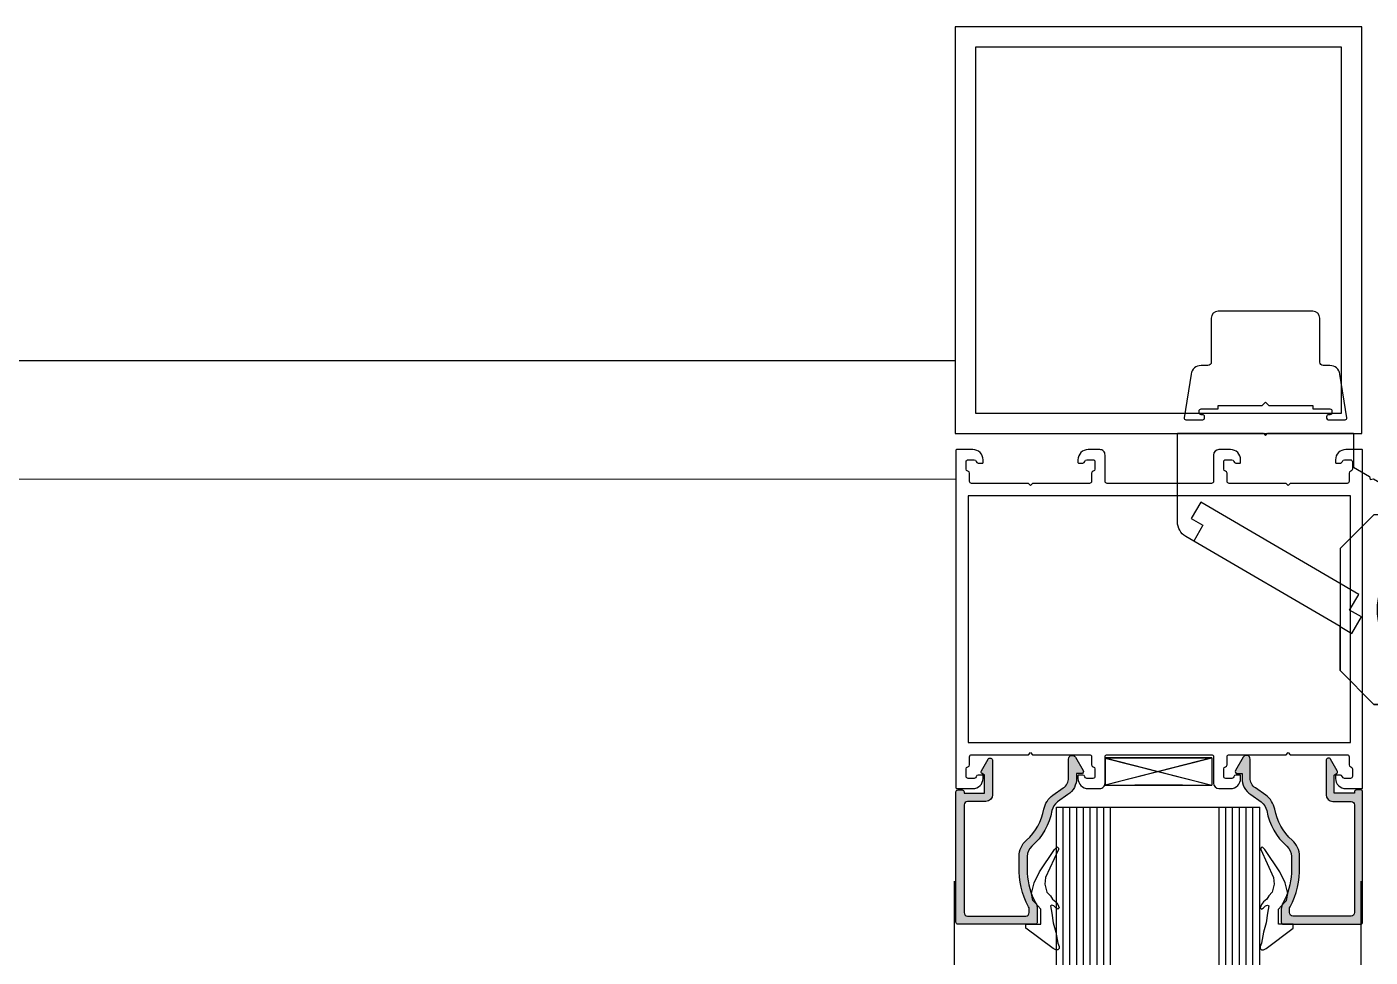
# Model space of a CAD drawing. Header units: inches. Extents: x 21 to 38546, y 13 to 15001.
# Drawn here: x 4862.08 to 4881.9, y 1338.36 to 1352.08 of the extents above; entities that cross this region are included whole.
import ezdxf

# ---------------------------------------------------------------- set-up
doc = ezdxf.new("R2010")
doc.units = ezdxf.units.IN
doc.header["$MEASUREMENT"] = 0
for name, color, linetype, lineweight in [('Z_MİM_-KM-Gor-15', 8, 'Continuous', 25), ('Z_MİM_00', 8, 'Continuous', 25), ('Z_MİM_11', 8, 'Continuous', 25), ('Z_MİM_MYM_CAM', 8, 'Continuous', 25), ('Z_MİM_profiller', 8, 'Continuous', 25)]:
    doc.layers.add(name, color=color, linetype=linetype, lineweight=lineweight)

# ---------------------------------------------------------------- blocks, each defined once
blk = doc.blocks.new('m12')
for p, q in [((-539.2972148962028, 1418.508664331702), (-560.8916874186644, 1405.911888693602)), ((-474.6492026855532, 1405.169878742013), (-511.2972148961975, 1418.508664331729))]:
    blk.add_line(p, q)
for points in [[(-562.0568924600132, 1405.232185752812, 0.2667502984551702), (-563.2972148962027, 1403.072738500566), (-563.2972148962027, 1390.008664331702), (-550.5939822147714, 1390.008664331702), (-550.2972148962028, 1390.308664331702), (-549.9962287815608, 1390.008664331702), (-537.2972148962028, 1390.008664331702), (-537.2972148962028, 1395.008664331702), (-534.9520311380468, 1396.376688190627), (-534.8684572226605, 1396.822895665656), (-534.352703662634, 1396.726295884617), (-525.2972148962028, 1402.008664331702), (-516.2972148962028, 1402.008664331702), (-511.2972148962028, 1407.008664331702), (-511.2972148962028, 1425.008664331702), (-516.2972148962028, 1430.008664331702), (-534.2972148962028, 1430.008664331702), (-539.2972148962028, 1425.008664331702), (-539.2972148962028, 1418.508664331702), (-537.5696570944048, 1419.516406382751), (-536.1588182229382, 1417.097825460234), (-537.8863760247343, 1416.090083409186), (-536.5259242558197, 1413.757880376761), (-559.8479545800776, 1400.153362687611), (-561.2587934515461, 1402.571943610127), (-559.5312356497482, 1403.579685661175), (-560.8916874186644, 1405.911888693602)], [(-484.2972148962028, 1390.308664331714), (-484.5982010108447, 1390.008664331714), (-497.2972148962027, 1390.008664331714), (-497.2972148962027, 1395.008664331714), (-502.6721664582321, 1396.964986710915), (-502.8395745397495, 1397.323982761555), (-503.1947848300053, 1397.155204242121), (-516.5295568323864, 1402.008664331714), (-534.2972148962028, 1402.008664331714), (-539.2972148962028, 1407.008664331714), (-539.2972148962028, 1425.008664331714), (-534.2972148962028, 1430.008664331714), (-516.2972148962028, 1430.008664331714), (-511.2972148962028, 1425.008664331714), (-511.2972148962028, 1418.508664331714), (-512.2206692831833, 1415.971494255591), (-514.1000545247545, 1416.655534542243), (-515.0577109260659, 1414.024395204042), (-474.6509282322723, 1399.317529041039), (-473.693271830961, 1401.94866837924), (-475.5726570725321, 1402.632708665891), (-474.6492026855532, 1405.169878742013), (-472.9421645378891, 1404.548567667507, -0.3152987888789855), (-471.2972148962028, 1402.199336115541), (-471.2972148962028, 1390.008664331714), (-484.0004475776343, 1390.008664331714)], [(-520.3553437173316, 1409.092891833171), (-519.9972005970822, 1408.734748712923, 1.081052588357908), (-518.0232992774229, 1410.708650032583), (-518.3814423976721, 1411.066793152831, 0.3205723994267852), (-518.3814423976721, 1420.950535510574), (-518.0232992774229, 1421.308678630822), (-518.3814423976776, 1420.950535510582), (-518.0232992773336, 1421.308678630925, 1.081052588357908), (-519.9972005969933, 1423.282579950585), (-520.3553437173316, 1422.924436830234, 0.3205723994267881), (-530.239086075074, 1422.924436830234), (-530.5972291954669, 1423.282579950629, 1.081052588225139), (-532.5711305150846, 1421.308678630911), (-532.2129873947317, 1420.950535510576, 0.3205723994268065), (-532.2129873947335, 1411.066793152831), (-532.5711305150409, 1410.708650032542, 1.081052588225139), (-530.597229195323, 1408.734748712923), (-530.239086075074, 1409.092891833171), (-530.597229195323, 1408.734748712923), (-530.239086075085, 1409.092891833179, 0.3205723994267926)], [(-558.2970148962024, 1379.508884331702, 0.414213562373094), (-558.7970023962018, 1380.008871831702), (-559.7969773962025, 1380.008871831702, -0.3691552926193429), (-561.2786671608256, 1381.275418516437), (-562.2938694403067, 1387.719775445825, -0.4607546790209311), (-562.0469211462025, 1388.008671831702), (-559.5469836462019, 1388.008671831702, -0.4142135623730974), (-559.2969898962032, 1387.758678081702), (-559.2969898962032, 1387.558683081702, -0.4142135623730557), (-559.5969823962034, 1387.258690581702), (-559.7969773962025, 1387.258690581702, 0.4142135623731158), (-560.0969698962028, 1386.958698081702), (-560.0969698962028, 1386.708704331701, 0.4142135623730951), (-559.7969773962025, 1386.408711831701), (-557.2970398962016, 1386.408711831701), (-557.2970398962016, 1385.908724331702), (-550.7972023962021, 1385.908724331702), (-550.2972148962028, 1385.408736831701), (-549.7972273962016, 1385.908724331702), (-543.297389896202, 1385.908724331702), (-543.297389896202, 1386.408711831701), (-540.7974523962013, 1386.408711831701, 0.4142135623730951), (-540.4974598962028, 1386.708704331701), (-540.4974598962028, 1386.958698081702, 0.4142135623731159), (-540.7974523962013, 1387.258690581702), (-540.9974473962021, 1387.258690581702, -0.4142135623730558), (-541.2974398962026, 1387.558683081702), (-541.2974398962026, 1387.758678081702, -0.4142135623730974), (-541.0474461462029, 1388.008671831702), (-538.5475086462021, 1388.008671831702, -0.4607546790209311), (-538.300560352099, 1387.719775445825), (-539.315762631578, 1381.275418516437, -0.3691552926193427), (-540.7974523962013, 1380.008871831702), (-541.797427396202, 1380.008871831702, 0.414213562373094), (-542.2974148962014, 1379.508884331702), (-542.2974148962014, 1373.009046831702, -0.4142135623730951), (-543.297389896202, 1372.009071831702), (-550.2972148962028, 1372.009071831702), (-557.2970398962016, 1372.009071831702, -0.4142135623730951), (-558.2970148962024, 1373.009046831702)], [(-492.2970148962023, 1379.508884331714, 0.414213562373094), (-492.7970023962017, 1380.008871831714), (-493.7969773962024, 1380.008871831714, -0.3691552926193429), (-495.2786671608256, 1381.275418516449), (-496.2938694403066, 1387.719775445837, -0.4607546790209311), (-496.0469211462024, 1388.008671831714), (-493.5469836462018, 1388.008671831714, -0.4142135623730974), (-493.296989896203, 1387.758678081714), (-493.296989896203, 1387.558683081714, -0.4142135623730557), (-493.5969823962033, 1387.258690581714), (-493.7969773962024, 1387.258690581714, 0.4142135623731158), (-494.0969698962028, 1386.958698081714), (-494.0969698962028, 1386.708704331713, 0.4142135623730951), (-493.7969773962024, 1386.408711831713), (-491.2970398962016, 1386.408711831713), (-491.2970398962016, 1385.908724331713), (-484.7972023962022, 1385.908724331713), (-484.2972148962028, 1385.408736831713), (-483.7972273962016, 1385.908724331713), (-477.2973898962019, 1385.908724331713), (-477.2973898962019, 1386.408711831713), (-474.7974523962013, 1386.408711831713, 0.4142135623730951), (-474.4974598962028, 1386.708704331713), (-474.4974598962028, 1386.958698081714, 0.4142135623731159), (-474.7974523962013, 1387.258690581714), (-474.9974473962021, 1387.258690581714, -0.4142135623730558), (-475.2974398962026, 1387.558683081714), (-475.2974398962026, 1387.758678081714, -0.4142135623730974), (-475.0474461462028, 1388.008671831714), (-472.5475086462021, 1388.008671831714, -0.4607546790209311), (-472.3005603520988, 1387.719775445837), (-473.3157626315779, 1381.275418516449, -0.3691552926193427), (-474.7974523962013, 1380.008871831714), (-475.797427396202, 1380.008871831714, 0.414213562373094), (-476.2974148962014, 1379.508884331714), (-476.2974148962014, 1373.009046831714, -0.4142135623730951), (-477.2973898962019, 1372.009071831714), (-484.2972148962028, 1372.009071831714), (-491.2970398962016, 1372.009071831714, -0.4142135623730951), (-492.2970148962023, 1373.009046831714)]]:
    blk.add_lwpolyline(points, format="xyb", close=True)
blk.add_circle((-525.2972148962028, 1416.008664331713), 5)
blk = doc.blocks.new('A$C26d8dfcf')
at = {"layer": 'Z_MİM_profiller'}
h = blk.add_hatch(color=256, dxfattribs=at)
edge = h.paths.add_edge_path()
edge.add_line((29.48952155315256, 67.81867010425592), (29.48952155315256, 68.0979293884925))
edge.add_arc((29.54409215374152, 68.09792938850164), 0.0545706005889706, 30.000000009711982, 180.0000000095939, ccw=False)
edge.add_line((29.59135168014672, 68.12521468880414), (29.70550231525539, 67.92749998909221))
edge.add_arc((29.67952155314252, 67.91249998909512), 0.029999999997975, -90.00000000417288, 29.999999995809617, ccw=False)
edge.add_line((29.67952155314033, 67.88249998909714), (29.60952155312243, 67.88249998909714))
edge.add_line((29.60952155312243, 67.88249998909714), (29.60952155312243, 67.81867010425592))
edge.add_arc((29.30952155312647, 67.81867010424833), 0.2999999999959542, -54.99999999851377, 1.45200829138048e-09, ccw=False)
edge.add_line((29.48159448403585, 67.5729244909694), (29.3273937293945, 67.46495196018168))
edge.add_arc((29.44210901666543, 67.30112155130274), 0.2000000000177306, 124.9999999966963, 169.6787188949014)
edge.add_arc((28.3402322312626, 67.50178931094949), 0.9199999999694671, 311.3832567438403, 349.6787189004059, ccw=False)
edge.add_arc((29.08065598346487, 66.66144850676376), 0.2000000000326799, 131.3832567315611, 179.9999999897937)
edge.add_line((28.88065598343219, 66.66144850679939), (28.88065598343219, 66.41488094148053))
edge.add_arc((29.87952155310422, 66.46249998915437), 0.9999999999887966, 182.7294026399519, 208.9550243750597)
edge.add_arc((28.8295215531178, 65.88155248717082), 0.2000000000247069, -9.608243090042379e-10, 28.95502437088618, ccw=False)
edge.add_line((29.02952155314251, 65.88155248716747), (29.02952155314251, 65.69249998910618))
edge.add_arc((28.99952155314983, 65.69249998909412), 0.0299999999926755, -89.99999997703219, 2.3042503016768023e-08, ccw=False)
edge.add_line((28.99952155316186, 65.66249998910143), (27.85952155312243, 65.66249998910143))
edge.add_arc((27.85952155313443, 65.69249998909409), 0.0299999999926541, 179.9999999769033, 269.99999997707965, ccw=False)
edge.add_line((27.82952155314178, 65.69249998910618), (27.82952155314178, 67.6124999891017))
edge.add_arc((27.85952155313443, 67.6124999891138), 0.0299999999926506, 90.0000000229204, 180.0000000230968, ccw=False)
edge.add_line((27.85952155312243, 67.64249998910645), (27.91952155313101, 67.64249998910645))
edge.add_arc((27.91952155314266, 67.61249998909015), 0.030000000016301, 2.2065421489969594e-08, 90.0000000222418, ccw=False)
edge.add_line((27.94952155315896, 67.6124999891017), (27.94952155315896, 67.59249998910627))
edge.add_line((27.94952155315896, 67.59249998910627), (28.24952155316186, 67.59249998910627))
edge.add_line((28.24952155316186, 67.59249998910627), (28.24952155316186, 67.8624999891017))
edge.add_line((28.24952155316186, 67.8624999891017), (28.21452155315109, 67.88270724853328))
edge.add_arc((28.22952155314139, 67.90868801064651), 0.0299999999948929, 150.0000000156808, 240.00000001575648, ccw=False)
edge.add_line((28.20354079102817, 67.92368801063685), (28.30212518285607, 68.09444118609917))
edge.add_arc((28.33340394715666, 68.07638238311561), 0.036117605975078, 7.416872449539369e-09, 150.0000000072879, ccw=False)
edge.add_line((28.36952155313174, 68.07638238312029), (28.36952155313174, 67.57249998911084))
edge.add_arc((28.26952155313252, 67.57249998911016), 0.0999999999992234, -89.99999999960511, 3.907985046680551e-10, ccw=False)
edge.add_line((28.2695215531332, 67.47249998911093), (27.99952155316186, 67.47249998911093))
edge.add_arc((27.99952155316051, 67.42249998910938), 0.0500000000015462, 89.99999999844891, 179.9999999984529)
edge.add_line((27.94952155315896, 67.42249998911073), (27.94952155315896, 65.83249998909696))
edge.add_arc((27.99952155316049, 65.83249998909832), 0.0500000000015319, 180.0000000015633, 270.0000000015674)
edge.add_line((27.99952155316186, 65.78249998909679), (28.85952155312243, 65.78249998909679))
edge.add_arc((28.85952155312198, 65.8324999890965), 0.049999999999713, 270.0000000005171, 360.0000000005211)
edge.add_line((28.9095215531217, 65.83249998909696), (28.9095215531217, 65.8841402394678))
edge.add_arc((28.83952155315681, 65.8841402394929), 0.0699999999648959, 359.9999999794583, 389.0790985033992)
edge.add_arc((29.87952155316403, 66.46249998905701), 1.120000000006067, 177.4209830709083, 209.0790985217687, ccw=False)
edge.add_line((28.76065598346231, 66.51289678409057), (28.76065598346231, 66.66144850679939))
edge.add_arc((29.08065598346055, 66.66144850682176), 0.3199999999982346, 131.3832567457685, 180.000000004005, ccw=False)
edge.add_arc((28.34023223122238, 67.50178931099839), 0.8000000000208187, 311.3832567423586, 349.6787188989032)
edge.add_arc((29.44210901664584, 67.30112155134353), 0.3199999999881287, 125.00000000166779, 169.6787188999546, ccw=False)
edge.add_line((29.25856455701268, 67.56325020550094), (29.4127653116977, 67.67122273628866))
edge.add_arc((29.30952155315822, 67.81867010425636), 0.1799999999943302, 304.999999999819, 359.9999999998642)
h = blk.add_hatch(color=256, dxfattribs=at)
edge = h.paths.add_edge_path()
edge.add_line((32.16952155313101, 67.81867010425592), (32.16952155313101, 68.0979293884925))
edge.add_arc((32.11495095254204, 68.09792938850164), 0.0545706005889741, 359.9999999904061, 509.9999999902898)
edge.add_line((32.06769142613684, 68.12521468880414), (31.95354079102817, 67.92749998909221))
edge.add_arc((31.97952155314105, 67.91249998909512), 0.0299999999979781, 150.0000000041938, 270.0000000041796)
edge.add_line((31.97952155314324, 67.88249998909714), (32.04952155316114, 67.88249998909714))
edge.add_line((32.04952155316114, 67.88249998909714), (32.04952155316114, 67.81867010425592))
edge.add_arc((32.3495215531571, 67.81867010424831), 0.2999999999959542, 179.9999999985452, 234.9999999985111)
edge.add_line((32.17744862224772, 67.5729244909694), (32.33164937688907, 67.46495196018168))
edge.add_arc((32.21693408961814, 67.30112155130274), 0.2000000000177306, 10.321281105098592, 55.000000003303626, ccw=False)
edge.add_arc((33.31881087502097, 67.50178931094949), 0.9199999999694707, 190.3212810995941, 228.6167432561597)
edge.add_arc((32.5783871228187, 66.66144850676376), 0.2000000000326799, 1.020629269987694e-08, 48.616743268438825, ccw=False)
edge.add_line((32.77838712285138, 66.66144850679939), (32.77838712285138, 66.41488094148053))
edge.add_arc((31.77952155317935, 66.46249998915437), 0.9999999999887966, 331.04497562494026, 357.2705973600481, ccw=False)
edge.add_arc((32.82952155316577, 65.88155248717081), 0.2000000000247107, 151.0449756291097, 180.0000000009567)
edge.add_line((32.62952155314105, 65.88155248716747), (32.62952155314105, 65.69249998910618))
edge.add_arc((32.65952155313373, 65.6924999890941), 0.0299999999926755, 179.9999999769304, 269.9999999770254)
edge.add_line((32.6595215531217, 65.66249998910143), (33.79952155316114, 65.66249998910143))
edge.add_arc((33.79952155314914, 65.69249998909409), 0.0299999999926541, 270.0000000229339, 360.0000000230968)
edge.add_line((33.82952155314178, 65.69249998910618), (33.82952155314178, 67.6124999891017))
edge.add_arc((33.79952155314914, 67.6124999891138), 0.029999999992647, 359.9999999769032, 449.9999999770661)
edge.add_line((33.79952155316114, 67.64249998910645), (33.73952155315255, 67.64249998910645))
edge.add_arc((33.73952155314091, 67.61249998909015), 0.030000000016301, 89.99999997777174, 179.9999999779346)
edge.add_line((33.70952155312461, 67.6124999891017), (33.70952155312461, 67.59249998910627))
edge.add_line((33.70952155312461, 67.59249998910627), (33.4095215531217, 67.59249998910627))
edge.add_line((33.4095215531217, 67.59249998910627), (33.4095215531217, 67.8624999891017))
edge.add_line((33.4095215531217, 67.8624999891017), (33.44452155313247, 67.88270724853328))
edge.add_arc((33.42952155314217, 67.90868801064651), 0.0299999999948929, 299.9999999842435, 389.9999999843159)
edge.add_line((33.45550231525539, 67.92368801063685), (33.3569179234275, 68.09444118609917))
edge.add_arc((33.32563915912691, 68.07638238311561), 0.0361176059750811, 29.99999999270936, 179.9999999925831)
edge.add_line((33.28952155315182, 68.07638238312029), (33.28952155315182, 67.57249998911084))
edge.add_arc((33.38952155315106, 67.57249998911016), 0.0999999999992341, 179.9999999996092, 269.9999999996091)
edge.add_line((33.38952155315038, 67.47249998911093), (33.6595215531217, 67.47249998911093))
edge.add_arc((33.65952155312306, 67.42249998910938), 0.0500000000015462, 1.5471073311346117e-09, 90.00000000155518, ccw=False)
edge.add_line((33.70952155312461, 67.42249998911073), (33.70952155312461, 65.83249998909696))
edge.add_arc((33.65952155312307, 65.83249998909832), 0.050000000001539, 269.99999999842856, 359.9999999984367, ccw=False)
edge.add_line((33.6595215531217, 65.78249998909679), (32.79952155316113, 65.78249998909679))
edge.add_arc((32.79952155316158, 65.8324999890965), 0.049999999999713, 179.9999999994789, 269.99999999948704, ccw=False)
edge.add_line((32.74952155316186, 65.83249998909696), (32.74952155316186, 65.8841402394678))
edge.add_arc((32.81952155312676, 65.8841402394929), 0.0699999999648924, 150.9209014965994, 180.0000000205417, ccw=False)
edge.add_arc((31.77952155311955, 66.46249998905704), 1.120000000006074, 330.9209014782299, 362.5790169290903)
edge.add_line((32.89838712282126, 66.51289678409057), (32.89838712282126, 66.66144850679939))
edge.add_arc((32.57838712282302, 66.66144850682174), 0.3199999999982381, 359.9999999959976, 408.6167432542341)
edge.add_arc((33.31881087506119, 67.50178931099839), 0.800000000020821, 190.3212811010968, 228.6167432576412, ccw=False)
edge.add_arc((32.21693408963773, 67.30112155134353), 0.3199999999881287, 10.32128110004538, 54.99999999833222)
edge.add_line((32.40047854927088, 67.56325020550094), (32.24627779458587, 67.67122273628866))
edge.add_arc((32.34952155312534, 67.81867010425636), 0.1799999999943302, 180.0000000001357, 235.0000000001811, ccw=False)
for p, q in [((27.80414948840025, 66.29734060960891), (27.80078780638923, 50.49943511920672)), ((33.80414948840025, 66.29734060960891), (33.80078780638923, 50.49943511920672))]:
    blk.add_line(p, q)
for points in [[(27.81530293060332, 72.89734060960879), (33.81530293060332, 72.89734060960879), (33.81530293060332, 78.89734060960882), (27.81530293060332, 78.89734060960882)], [(28.11530293060259, 73.197340609609), (33.51530293060405, 73.197340609609), (33.51530293060405, 78.59734060960864), (28.11530293060259, 78.59734060960864)]]:
    blk.add_lwpolyline(points, close=True)
at = {"layer": 'Z_MİM_11'}
for p, q in [((30.02952155314251, 68.11359729167134), (31.60359992495996, 68.11359729167134)), ((31.60359992495996, 68.11359729167134), (30.02952155314251, 67.71359729167125)), ((30.02952155314251, 68.11359729167134), (31.60359992495996, 67.71359729167125)), ((30.02952155314251, 68.11359729167134), (30.02952155314251, 67.71359729167125)), ((31.60359992498179, 68.11359729167134), (30.02952155314251, 68.11359729167134)), ((30.02952155314251, 68.11359729167134), (30.02952155314251, 67.71359729167125)), ((31.60359992498179, 68.11253551720665), (30.02952155314251, 67.71253551720702)), ((30.02952155314251, 68.11253551720665), (31.60359992498179, 67.71253551720702)), ((31.60359992495996, 68.11359729167134), (31.60359992495996, 67.71359729167125)), ((31.60359992498179, 68.11359729167134), (31.60359992498179, 67.71253551720702)), ((30.02952155314251, 67.71359729167125), (31.60359992495996, 67.71359729167125)), ((30.02952155314251, 67.71253551720702), (31.60359992498179, 67.71253551720702)), ((31.16958536805232, 67.71337449174416), (30.46958536805523, 67.71337449174416))]:
    blk.add_line(p, q, dxfattribs=at)
at = {"layer": 'Z_MİM_11', "elevation": 0.0016274945012187}
blk.add_lwpolyline([(28.96153527099359, 66.0124999891018), (28.94153527097496, 66.1124999891017), (28.98153527099039, 66.27249998911111), (29.06153527099577, 66.43249998912006), (29.28153527098966, 66.76249998910178), (29.32153527100508, 66.8024999891154), (29.34153527097643, 66.78249998912042), (29.34153527097643, 66.76249998910178), (29.151535270985, 66.35249998911559), (29.14153527097569, 66.25249998911568), (29.17153527100363, 66.13249998912033), (29.2215352710029, 66.08249998912015), (29.25153527098355, 66.03249998912042), (29.30153527098646, 65.99249998910636), (29.33153527098893, 65.9524999891155), (29.35153527098573, 65.90249998911577), (29.33153527098893, 65.88249998912033), (29.30153527098646, 65.90249998911577), (29.27153527100217, 65.93249998912006), (29.24153527097423, 65.94249998910618), (29.2215352710029, 65.93249998912006), (29.24153527097423, 65.82249998911084), (29.26153527099286, 65.68249998912006), (29.30153527098646, 65.54249998910609), (29.33153527098893, 65.38249998912033), (29.35153527098573, 65.33249998912015), (29.35153527098573, 65.3024999891154), (29.33153527098893, 65.28249998912042), (29.30153527098646, 65.28249998912042), (29.26153527099286, 65.3024999891154), (28.86153527099504, 65.60249998911559), (28.86153527099504, 65.66249998910143), (29.08153527098893, 65.66249998910143), (29.08153527098893, 65.88249998912033), (28.99153527097423, 65.98249998912024), (28.98153527099039, 65.99249998910636)], close=True, dxfattribs=at)
at = {"layer": 'Z_MİM_11'}
blk.add_lwpolyline([(32.70647416642732, 66.0124999891018), (32.72647416644595, 66.1124999891017), (32.68647416643052, 66.27249998911111), (32.60647416642515, 66.43249998912006), (32.38647416643125, 66.76249998910178), (32.34647416641582, 66.8024999891154), (32.32647416644449, 66.78249998912042), (32.32647416644449, 66.76249998910178), (32.51647416643591, 66.35249998911559), (32.52647416644522, 66.25249998911568), (32.49647416641728, 66.13249998912033), (32.44647416641802, 66.08249998912015), (32.41647416643736, 66.03249998912042), (32.36647416643445, 65.99249998910636), (32.33647416643198, 65.9524999891155), (32.31647416643518, 65.90249998911577), (32.33647416643198, 65.88249998912033), (32.36647416643445, 65.90249998911577), (32.39647416641874, 65.93249998912006), (32.42647416644667, 65.94249998910618), (32.44647416641802, 65.93249998912006), (32.42647416644667, 65.82249998911084), (32.40647416642805, 65.68249998912006), (32.36647416643445, 65.54249998910609), (32.33647416643198, 65.38249998912033), (32.31647416643518, 65.33249998912015), (32.31647416643518, 65.3024999891154), (32.33647416643198, 65.28249998912042), (32.36647416643445, 65.28249998912042), (32.40647416642805, 65.3024999891154), (32.80647416642587, 65.60249998911559), (32.80647416642587, 65.66249998910143), (32.58647416643198, 65.66249998910143), (32.58647416643198, 65.88249998912033), (32.67647416644667, 65.98249998912024), (32.68647416643052, 65.99249998910636)], close=True, dxfattribs=at)
at = {"layer": 'Z_MİM_MYM_CAM'}
for p, q in [((29.3112961731078, 50.62130453301733), (29.3112961731078, 67.38598779178983)), ((29.41129617310998, 50.62130453301733), (29.41129617310998, 67.38598779178983)), ((29.51129617310853, 50.62130453301733), (29.51129617310853, 67.38598779178983)), ((29.61129617310707, 50.62130453301733), (29.61129617310707, 67.38598779178983)), ((29.71129617310925, 50.62130453301733), (29.71129617310925, 67.38598779178983)), ((29.8112961731078, 50.62130453301733), (29.8112961731078, 67.38598779178983)), ((29.91129617310998, 50.62130453301733), (29.91129617310998, 67.38598779178983)), ((30.01129617310853, 50.62130453301733), (30.01129617310853, 67.38598779178983)), ((30.11129617310707, 50.62130453301733), (30.11129617310707, 67.38598779178983)), ((31.71129617310926, 50.62130453301733), (31.71129617310926, 67.38598779178983)), ((31.8112961731078, 50.62130453301733), (31.8112961731078, 67.38598779178983)), ((31.91129617310998, 50.62130453301733), (31.91129617310998, 67.38598779178983)), ((32.01129617310853, 50.62130453301733), (32.01129617310853, 67.38598779178983)), ((32.11129617310707, 50.62130453301733), (32.11129617310707, 67.38598779178983)), ((32.21129617310925, 50.62130453301733), (32.21129617310925, 67.38598779178983)), ((32.3112961731078, 50.62130453301733), (32.3112961731078, 67.38598779178983)), ((32.3112961731078, 50.62130453301733), (32.3112961731078, 67.38598779178983))]:
    blk.add_line(p, q, dxfattribs=at)
blk.add_lwpolyline([(29.3112961731078, 67.38598779178983), (32.3112961731078, 67.38598779178983)], dxfattribs=at)
at = {"layer": 'Z_MİM_profiller'}
for points in [[(31.9291019519971, 67.83749998910162, -0.3659773818134529), (31.89952155315968, 67.81249998914836), (31.80952155312315, 67.81249998910197, -0.4142135623664355), (31.77952155314251, 67.84249998910627), (31.77952155314251, 67.95249998909229, -0.3659773818297277), (31.80452155314397, 67.98208038802068, 0.3659773818185847), (31.82952155314178, 68.01166078692586), (31.82952155314178, 68.13249998909714, -0.4142135623730951), (31.85952155312243, 68.16249998910189), (32.69952155316259, 68.16249998910189), (32.72952155314324, 68.19249998910664), (32.75952155312388, 68.16249998910189), (33.59952155316041, 68.16249998910189, -0.4142135623797549), (33.62952155314105, 68.13249998909714), (33.62952155314105, 68.01166078692586, 0.3659773818243679), (33.65452155314251, 67.98208038802068, -0.3659773818359685), (33.67952155314397, 67.95249998909229), (33.67952155314397, 67.84249998910627, -0.4142135623730951), (33.64952155315968, 67.81249998910197), (33.55952155312316, 67.81249998914836, -0.3659773818200302), (33.52994115428937, 67.83749998910162, 0.3660338920111112), (33.50035477524416, 67.86249998849644), (33.43952155315328, 67.8624999891017, 0.4142135624130529), (33.42952155314396, 67.8524999890924), (33.42952155314396, 67.81249998910197, 0.4142135623730951), (33.57952155314178, 67.66249998910189), (33.81952155313247, 67.66249998910189, 0.4142135624130529), (33.82952155314178, 67.6724999891112), (33.82952155314178, 70.66249998910189), (33.82952155314178, 72.65249998909258, 0.4142135624130529), (33.81952155313247, 72.66249998910189), (33.57952155314178, 72.66249998910189, 0.4142135623730951), (33.42952155314396, 72.51249998910178), (33.42952155314396, 72.47249998911094, 0.4142135624130529), (33.43952155315328, 72.46249998910163), (33.50035477524416, 72.46249998970734, 0.3660338920111112), (33.52994115428937, 72.4874999891017, -0.3659773818200369), (33.55952155312316, 72.5124999890554), (33.64952155315968, 72.51249998910178, -0.4142135623730951), (33.67952155314397, 72.48249998909705), (33.67952155314397, 72.37249998911102, -0.3659773818359742), (33.65452155314251, 72.34291959018266, 0.3659773818243708), (33.62952155314105, 72.31333919127745), (33.62952155314105, 72.19249998910664, -0.4142135623797547), (33.59952155316041, 72.16249998910189), (32.75952155312388, 72.16249998910189), (32.72952155314324, 72.13249998909714), (32.69952155316259, 72.16249998910189), (31.85952155312243, 72.16249998910189, -0.4142135623730953), (31.82952155314178, 72.19249998910664), (31.82952155314178, 72.31333919127745, 0.3659773818185818), (31.80452155314397, 72.34291959018266, -0.3659773818297249), (31.77952155314251, 72.37249998911102), (31.77952155314251, 72.48249998909705, -0.4142135623664356), (31.80952155312315, 72.51249998910178), (31.89952155315968, 72.5124999890554, -0.3659773818134495), (31.9291019519971, 72.4874999891017, 0.3660338920111112), (31.95868833103868, 72.46249998970734), (32.0195215531332, 72.46249998910163, 0.4142135624130529), (32.02952155314251, 72.47249998911094), (32.02952155314251, 72.51249998910178, 0.4142135623730951), (31.87952155314106, 72.66249998910189), (31.70952155312461, 72.66249998910189, 0.4142135623720959), (31.62952155314105, 72.58249998909696), (31.62952155314105, 72.19249998910664, -0.4142135623708753), (31.59952155316041, 72.16249998910189), (30.05952155312316, 72.16249998910189, -0.4142135623708753), (30.02952155314251, 72.19249998910664), (30.02952155314251, 72.58249755902035, 0.4142135623736777), (29.94952155316259, 72.66249998910189), (29.77952155314251, 72.66249998910189, 0.4142135623730951), (29.62952155314106, 72.51249998910178), (29.62952155314106, 72.47249998911094, 0.4142135624057273), (29.63952155315038, 72.46249998910163), (29.70035477524488, 72.46249998970734, 0.3660338920166462), (29.7299411542901, 72.4874999891017, -0.3659773818083075), (29.75952155312388, 72.5124999890554), (29.84952155316041, 72.51249998910178, -0.4142135623671014), (29.87952155314106, 72.48249998909705), (29.87952155314106, 72.37249998911102, -0.3659773818293341), (29.85452155314323, 72.34291959018266, 0.3659773818193637), (29.82952155314178, 72.31333919127745), (29.82952155314178, 72.19249998910664, -0.4142135623728733), (29.79952155316114, 72.16249998910189), (28.95952155312461, 72.16249998910189), (28.92952155314397, 72.13249998909714), (28.89952155315968, 72.16249998910189), (28.05952155312315, 72.16249998910189, -0.4142135623666576), (28.02952155314251, 72.19249998910664), (28.02952155314251, 72.31333919127745, 0.3659773818098706), (28.00452155314106, 72.34291959018266, -0.3659773818290439), (27.97952155314324, 72.37249998911102), (27.97952155314324, 72.48249998909705, -0.4142135623695432), (28.00952155312388, 72.51249998910178), (28.09952155316041, 72.5124999890554, -0.3659773818182627), (28.12910195199783, 72.4874999891017, 0.3659773818412156), (28.15868235092621, 72.46249998910163), (28.21952155313392, 72.46249998910163, 0.414213562392408), (28.22952155314324, 72.47249998911094), (28.22952155314324, 72.51249998910178, 0.4142135623730951), (28.07952155314178, 72.66249998910189), (27.83952155315109, 72.66249998910189, 0.414213562395072), (27.82952155314178, 72.65249998909258), (27.82952155314178, 70.66249998910189), (27.82952155314178, 67.6724999891112, 0.414213562395072), (27.83952155315109, 67.66249998910189), (28.07952155314178, 67.66249998910189, 0.4142135623730951), (28.22952155314324, 67.81249998910197), (28.22952155314324, 67.8524999890924, 0.4142135623924082), (28.21952155313392, 67.8624999891017), (28.15868235092621, 67.8624999891017, 0.3659773818412168), (28.12910195199783, 67.83749998910162, -0.3659773818182614), (28.09952155316041, 67.81249998914836), (28.00952155312388, 67.81249998910197, -0.4142135623695433), (27.97952155314324, 67.84249998910627), (27.97952155314324, 67.95249998909229, -0.3659773818290382), (28.00452155314106, 67.98208038802068, 0.3659773818098723), (28.02952155314251, 68.01166078692586), (28.02952155314251, 68.13249998909714, -0.4142135623666576), (28.05952155312315, 68.16249998910189), (28.89952155315968, 68.16249998910189), (28.92952155314397, 68.19249998910664), (28.95952155312461, 68.16249998910189), (29.79952155316114, 68.16249998910189, -0.4142135623728734), (29.82952155314178, 68.13249998909714), (29.82952155314178, 68.01166078692586, 0.365977381819361), (29.85452155314323, 67.98208038802068, -0.3659773818293397), (29.87952155314106, 67.95249998909229), (29.87952155314106, 67.84249998910627, -0.4142135623671014), (29.84952155316041, 67.81249998910197), (29.75952155312388, 67.81249998914836, -0.3659773818083129), (29.7299411542901, 67.83749998910162, 0.3660338920166155), (29.70035477524488, 67.86249998849644), (29.63952155315038, 67.8624999891017, 0.4142135624057273), (29.62952155314106, 67.8524999890924), (29.62952155314106, 67.81249998910197, 0.4142135623730951), (29.77952155314251, 67.66249998910189), (29.94952155316259, 67.66249998910189, 0.4142135623735947), (30.02952155314251, 67.74250241918298), (30.02952155314251, 68.13249998909714, -0.4142135623708751), (30.05952155312316, 68.16249998910189), (31.59952155316041, 68.16249998910189, -0.414213562370875), (31.62952155314105, 68.13249998909714), (31.62952155314105, 67.74249998910636, 0.4142135623720961), (31.70952155312461, 67.66249998910189), (31.87952155314106, 67.66249998910189, 0.4142135623730951), (32.02952155314251, 67.81249998910197), (32.02952155314251, 67.8524999890924, 0.4142135624130529), (32.0195215531332, 67.8624999891017), (31.95868833103868, 67.86249998849644, 0.3660338920111112)], [(29.48952155315256, 67.81867010425592), (29.48952155315256, 68.0979293884925, -0.7673269879780606), (29.59135168014672, 68.12521468880414), (29.70550231525539, 67.92749998909221, -0.5773502691895704), (29.67952155314033, 67.88249998909714), (29.60952155312243, 67.88249998909714), (29.60952155312243, 67.81867010425592, -0.2446984432288821), (29.48159448403585, 67.5729244909694), (29.3273937293945, 67.46495196018168, 0.197455453508841), (29.24534530496949, 67.3369550798302, -0.1686681947434591), (28.94843745629096, 66.81150936470158, 0.2153708107689416), (28.88065598343219, 66.66144850679939), (28.88065598343219, 66.41488094148053, 0.1149329606274341), (29.00452155314106, 65.978377070835, -0.1270166537925254), (29.02952155314251, 65.88155248716747), (29.02952155314251, 65.69249998910618, -0.4142135623735391), (28.99952155316186, 65.66249998910143), (27.85952155312243, 65.66249998910143, -0.4142135623739831), (27.82952155314178, 65.69249998910618), (27.82952155314178, 67.6124999891017, -0.4142135623739831), (27.85952155312243, 67.64249998910645), (27.91952155313101, 67.64249998910645, -0.4142135623739831), (27.94952155315896, 67.6124999891017), (27.94952155315896, 67.59249998910627), (28.24952155316186, 67.59249998910627), (28.24952155316186, 67.8624999891017), (28.21452155315109, 67.88270724853328, -0.4142135623734795), (28.20354079102817, 67.92368801063685), (28.30212518285607, 68.09444118609917, -0.7673269879781915), (28.36952155313174, 68.07638238312029), (28.36952155313174, 67.57249998911084, -0.4142135623730951), (28.2695215531332, 67.47249998911093), (27.99952155316186, 67.47249998911093, 0.4142135623730951), (27.94952155315896, 67.42249998911073), (27.94952155315896, 65.83249998909696, 0.4142135623730951), (27.99952155316186, 65.78249998909679), (28.85952155312243, 65.78249998909679, 0.4142135623730951), (28.9095215531217, 65.83249998909696), (28.9095215531217, 65.8841402394678, 0.1275668014316753), (28.90069802372654, 65.91816140119727, -0.1390199349809964), (28.76065598346231, 66.51289678409057), (28.76065598346231, 66.66144850679939, -0.2153708107689559), (28.86910633995849, 66.90154587942925, 0.168668194743365), (29.12728707796686, 67.35845519695249, -0.197455453509212), (29.25856455701268, 67.56325020550094), (29.4127653116977, 67.67122273628866, 0.2446984432292466)], [(32.16952155313101, 67.81867010425592), (32.16952155313101, 68.0979293884925, 0.7673269879780606), (32.06769142613684, 68.12521468880414), (31.95354079102817, 67.92749998909221, 0.5773502691895704), (31.97952155314324, 67.88249998909714), (32.04952155316114, 67.88249998909714), (32.04952155316114, 67.81867010425592, 0.2446984432288821), (32.17744862224772, 67.5729244909694), (32.33164937688907, 67.46495196018168, -0.197455453508841), (32.41369780131408, 67.3369550798302, 0.1686681947434591), (32.71060564999261, 66.81150936470158, -0.2153708107689416), (32.77838712285138, 66.66144850679939), (32.77838712285138, 66.41488094148053, -0.1149329606274341), (32.65452155314251, 65.978377070835, 0.1270166537925254), (32.62952155314105, 65.88155248716747), (32.62952155314105, 65.69249998910618, 0.4142135623735391), (32.6595215531217, 65.66249998910143), (33.79952155316114, 65.66249998910143, 0.4142135623739831), (33.82952155314178, 65.69249998910618), (33.82952155314178, 67.6124999891017, 0.4142135623739831), (33.79952155316114, 67.64249998910645), (33.73952155315255, 67.64249998910645, 0.4142135623739831), (33.70952155312461, 67.6124999891017), (33.70952155312461, 67.59249998910627), (33.4095215531217, 67.59249998910627), (33.4095215531217, 67.8624999891017), (33.44452155313247, 67.88270724853328, 0.4142135623734795), (33.45550231525539, 67.92368801063685), (33.3569179234275, 68.09444118609917, 0.7673269879781915), (33.28952155315182, 68.07638238312029), (33.28952155315182, 67.57249998911084, 0.4142135623730951), (33.38952155315038, 67.47249998911093), (33.6595215531217, 67.47249998911093, -0.4142135623730951), (33.70952155312461, 67.42249998911073), (33.70952155312461, 65.83249998909696, -0.4142135623730951), (33.6595215531217, 65.78249998909679), (32.79952155316113, 65.78249998909679, -0.4142135623730951), (32.74952155316186, 65.83249998909696), (32.74952155316186, 65.8841402394678, -0.1275668014316753), (32.75834508255702, 65.91816140119727, 0.1390199349809964), (32.89838712282126, 66.51289678409057), (32.89838712282126, 66.66144850679939, 0.2153708107689559), (32.78993676632508, 66.90154587942925, -0.168668194743365), (32.5317560283167, 67.35845519695249, 0.197455453509212), (32.40047854927088, 67.56325020550094), (32.24627779458587, 67.67122273628866, -0.2446984432292466)]]:
    blk.add_lwpolyline(points, format="xyb", close=True, dxfattribs=at)
blk.add_lwpolyline([(33.64952155315968, 71.98249998909705), (28.00952155312388, 71.98249998909705), (28.00952155312388, 68.34249998910627), (33.64952155315968, 68.34249998910627)], close=True, dxfattribs=at)
at = {"xscale": -0.1, "yscale": 0.1, "zscale": 0.1, "rotation": 180}
blk.add_blockref('m12', (87.42643206815409, 211.9031774812443, 0.0016274945012187), dxfattribs=at)
blk = doc.blocks.new('-KM- AL-2 EĞİMLİ CEPHE')
at = {"layer": 'Z_MİM_-KM-Gor-15'}
for p, q in [((-597.8278156276433, -5.142430514028092, 8.6250769584e-06), (-493.5447391219898, -5.132150333516833, 1.72501539168e-05)), ((-597.8278156276433, -6.891555296389013, 8.6250769584e-06), (-493.5305204994513, -6.881273713052641, 1.70212670801e-05))]:
    blk.add_line(p, q, dxfattribs=at)
blk.add_blockref('A$C26d8dfcf', (-521.3600420525931, -79.11069514093606, 1.72501539168e-05))

msp = doc.modelspace()

# ---------------------------------------------------------------- block references
at = {"layer": 'Z_MİM_00'}
msp.add_blockref('-KM- AL-2 EĞİMLİ CEPHE', (5369.317827415297, 1352.295967590131), dxfattribs=at)

doc.saveas('drawing.dxf')
